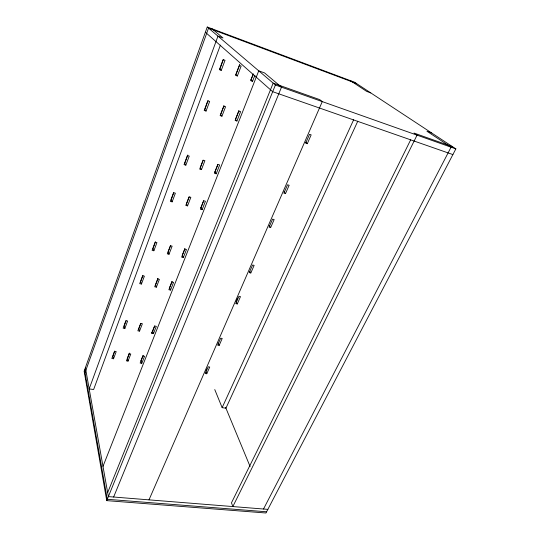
<?xml version="1.0" encoding="UTF-8"?>
<svg xmlns="http://www.w3.org/2000/svg" width="540" height="540" viewBox="0 0 540 540"><rect width="100%" height="100%" fill="white"/><g stroke="black" fill="none" stroke-linecap="round" stroke-linejoin="round"><path stroke-width="0.81" d="M207.252 27L84.139 371.196L106.738 500.641L265.964 513L455.861 148.878L354.443 82.168L207.252 27L275.4 85.016L455.861 148.878M84.598 373.802L208.548 28.107L356.434 83.477M220.394 45.124L93.629 389.522L89.188 388.894L217.964 36.126L223.013 38.002L212.092 28.816M114.757 351.068L112.934 356.238L113.528 358.769L111.841 358.499L114.507 351.324L116.208 351.608L113.528 358.769M126.07 320.686L124.18 326.038L124.848 328.475L123.133 328.165L125.908 320.713L127.629 321.023L124.848 328.475M142.958 275.353L140.677 281.772L141.446 284.04L139.698 283.675L142.634 275.805L144.383 276.176L141.446 284.04M155.453 241.812L153.023 248.623L153.873 250.763L152.111 250.357L155.162 242.163L156.931 242.575L153.873 250.763M173.738 192.726L171.167 199.922L172.145 201.859L170.343 201.386L173.576 192.706L175.385 193.185L172.145 201.859M187.792 155L184.788 163.37L185.855 165.145L189.236 156.101L187.407 155.567L184.039 164.626L185.855 165.145M208.049 100.602L204.842 109.526L206.064 111.051L209.655 101.439L207.792 100.832L204.208 110.45L206.064 111.051M223.283 59.711L219.935 69.019L221.272 70.335L225.025 60.291L223.142 59.616L219.395 69.68L221.272 70.335M129.155 353.7L126.394 360.842L128.054 361.105L130.775 354.011L129.107 353.734M140.738 323.393L137.869 330.811L139.556 331.115L142.378 323.744L140.69 323.433M157.883 278.532L154.697 286.794L156.411 287.145L159.388 279.369L157.673 279.005M170.559 245.363L167.292 253.841L169.027 254.239L172.125 246.139L170.39 245.734M223.871 105.887L220.131 115.587L221.947 116.174L225.585 106.691L223.763 106.09M239.618 64.699L235.514 75.337L237.357 75.985L241.157 66.069L239.308 65.408M129.499 353.079L127.393 358.58L128.054 361.105M140.785 323.548L138.821 328.691L139.556 331.115M157.936 278.681L155.567 284.884L156.411 287.145M170.627 245.498L168.102 252.099L169.027 254.239M189.182 196.958L186.509 203.945L187.562 205.882L190.843 197.316L189.074 196.844L185.794 205.423L187.562 205.882M203.155 160.407L200.32 167.819L201.467 169.607L204.89 160.67L203.101 160.144L199.679 169.094L201.467 169.607M223.958 105.989L220.651 114.642L221.947 116.174M239.713 64.787L235.94 74.648L237.357 75.985M141.021 360.632L142.85 355.961M152.611 331.034L154.602 325.944M169.58 287.672L171.983 281.536M182.284 255.238L184.835 248.71M200.927 207.61L203.627 200.711M214.9 171.909L217.769 164.579M235.474 119.36L238.822 110.808M250.931 79.859L252.99 74.621M143.201 355.347L140.157 363.049L141.797 363.312L144.558 356.285L142.911 356.015M151.801 333.315L154.663 326.005L156.323 326.315L153.461 333.612L151.801 333.315L151.409 332.107M172.044 281.684L168.865 289.737L170.546 290.081L173.57 282.386L171.882 282.022M184.903 248.852L181.629 257.121L183.337 257.512L186.482 249.507L184.768 249.102M238.91 110.909L235.15 120.433L236.932 121.007L240.611 111.638L238.822 111.051M253.375 73.886L250.715 80.676L252.518 81.311L254.887 75.283M202.115 209.682L205.443 201.211L203.701 200.745L200.381 209.23L202.115 209.682L201.001 207.738M216.196 173.812L219.665 164.983L217.91 164.471L214.448 173.313L216.196 173.812L214.981 172.024M102.992 466.378L258.741 70.835L264.546 72.92L281.502 87.176L113.636 497.023M107.663 492.608L273.173 83.12L319.754 99.637L322.272 101.601L149 499.858M106.738 500.641L275.4 85.016M206.105 370.548L206.753 369.056M236.088 301.705L237.681 298.06M206.779 373.754L209.709 367.045L208.197 366.795L205.268 373.511L206.779 373.754L206.03 371.905M219.166 345.411L222.203 338.452L220.671 338.168L217.634 345.134L219.166 345.411L218.093 343.028M237.283 303.946L240.482 296.615L238.93 296.285L235.73 303.622L237.283 303.946L236.392 302.265M250.817 272.977L254.138 265.37L252.572 264.998L249.251 272.619L250.817 272.977L249.959 271.559M270.648 227.583L274.158 219.557L272.565 219.132L269.062 227.171L270.648 227.583L269.231 225.632M285.491 193.617L289.143 185.261L287.537 184.788L283.885 193.158L285.491 193.617L283.973 191.801M307.294 143.714L311.162 134.872L309.528 134.332L305.667 143.188L307.294 143.714L305.613 142.114M357.77 121.223L225.936 408.193L222.149 407.66L353.673 119.698M410.65 139.867L231.478 502.808L232.841 506.567L417.049 135.142L414.011 133.063L452.642 146.758M263.507 509.018L451.062 147.177L426.964 131.254L431.595 132.914M266.598 511.792L107.285 499.298L84.557 370.015M267.86 509.369L108.378 496.604L85.401 367.659M452.891 154.575L272.687 91.692L205.376 32.238M370.777 92.914L366.613 91.361L350.413 80.656M251.032 79.954L252.518 81.311M235.562 119.462L236.932 121.007M182.345 255.38L183.337 257.512M225.585 407.342L250.108 466.533M214.765 389.57L222.149 407.66M169.641 287.82L170.546 290.081M152.665 331.196L153.461 333.612M141.068 360.801L141.797 363.312"/></g></svg>
